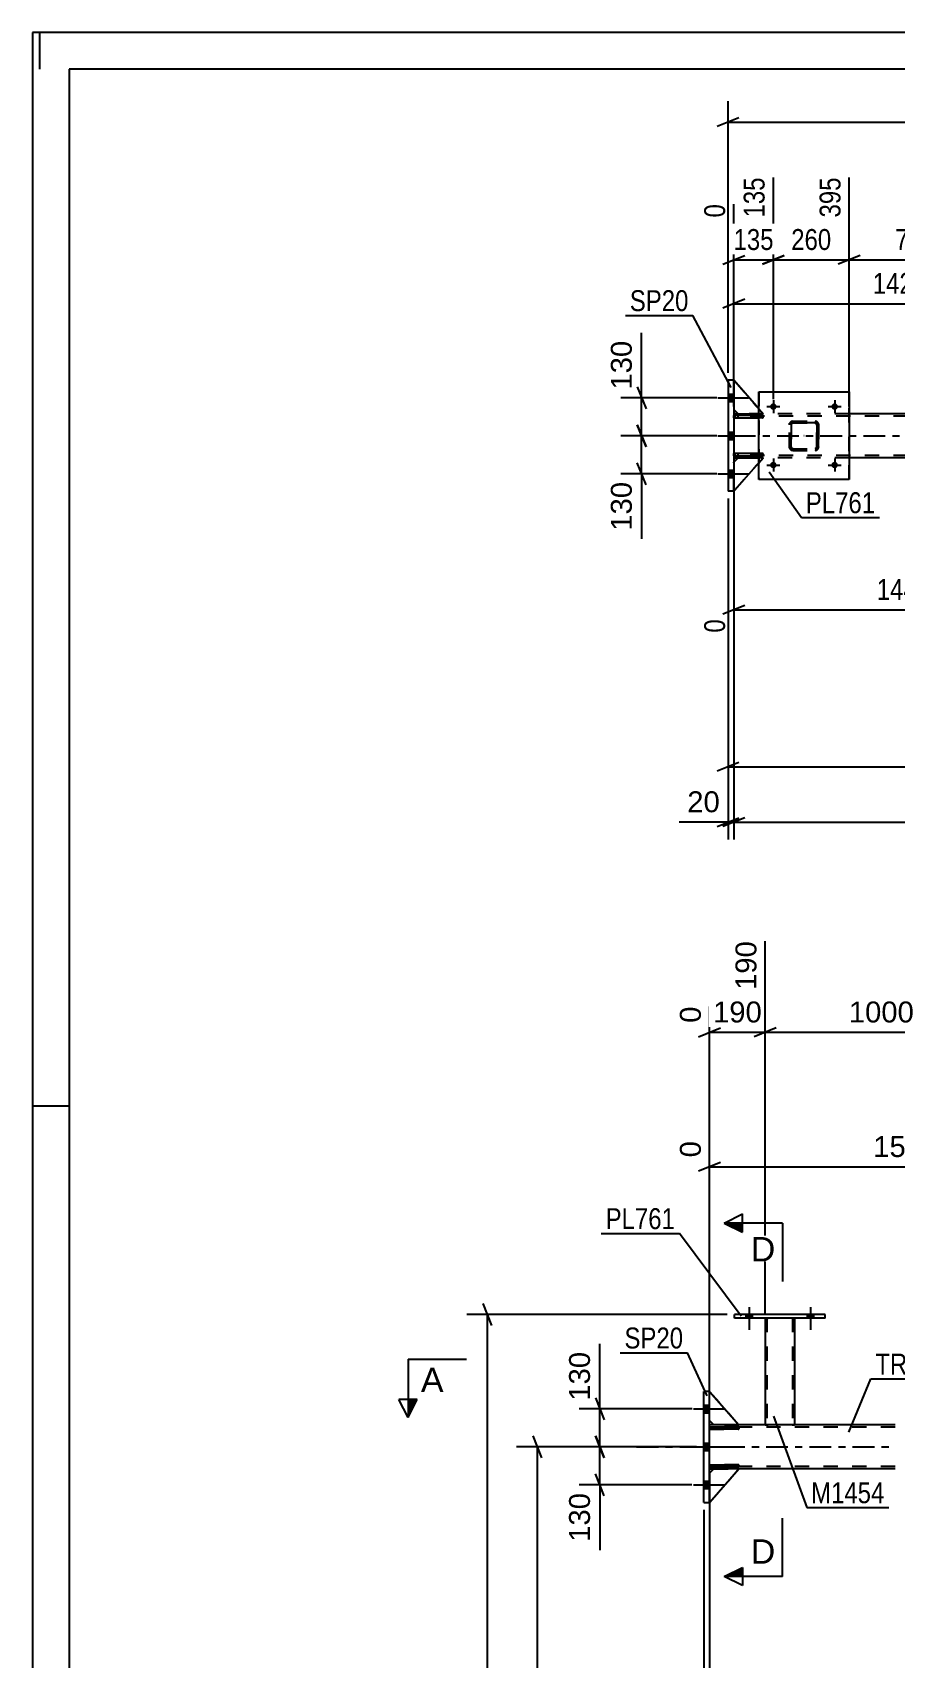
# Model space of a CAD drawing. Header units: millimetres. Extents: x 0 to 841, y -266 to 594.
# Drawn here: x 0 to 118.2, y 371.4 to 594 of the extents above; entities that cross this region are included whole.
import ezdxf

# ---------------------------------------------------------------- set-up
doc = ezdxf.new("R2010")
doc.units = ezdxf.units.MM
doc.linetypes.add('DXK_LINE_DOT2', pattern=[3.9198, 1.9599, -1.9599])
doc.linetypes.add('DXK_LINE_DOT3', pattern=[5.9187, 2.979, -0.9799, 0.9799, -0.9799])
doc.styles.add('Arial', font='arial.ttf', dxfattribs={"height": 0.2})
doc.styles.add('Arial Narrow', font='ARIALN.TTF', dxfattribs={"height": 0.2})

# ---------------------------------------------------------------- blocks, each defined once
blk = doc.blocks.new('Unknown-317311845-1115')
at = {"color": 5, "linetype": 'Continuous'}
for p, q in [((841, 594), (0, 594)), ((0, 594), (0, 0)), ((1, 589), (1, 594)), ((836, 589), (5, 589)), ((5, 589), (5, 5)), ((5, 447), (0, 447))]:
    blk.add_line(p, q, dxfattribs=at)
blk = doc.blocks.new('Part-317311845-6326 - 5789')
at = {"color": 7, "linetype": 'DXK_LINE_DOT2'}
for p, q in [((96.75, 403.14), (92.75, 403.14)), ((92.75, 403.14), (92.75, 402.82)), ((93.35, 403.14), (93.35, 402.82)), ((96.75, 402.82), (96.75, 403.14)), ((92.75, 402.82), (96.75, 402.82))]:
    blk.add_line(p, q, dxfattribs=at)
blk = doc.blocks.new('Bolt-317311845-5857 - 5789')
at = {"linetype": 'Continuous'}
for points in [[(97.72, 418.02), (98.6, 418.02), (98.6, 418.5), (97.72, 418.5)], [(106.12, 418.02), (107, 418.02), (107, 418.5), (106.12, 418.5)]]:
    blk.add_hatch(color=1, dxfattribs=at).paths.add_polyline_path(points)
at = {"color": 1, "linetype": 'Continuous'}
for p, q in [((97.72, 418.5), (97.72, 418.02)), ((98.16, 419.5), (98.16, 416.38)), ((98.6, 418.5), (98.6, 418.02)), ((106.12, 418.5), (106.12, 418.02)), ((106.56, 419.5), (106.56, 416.38)), ((107, 418.5), (107, 418.02))]:
    blk.add_line(p, q, dxfattribs=at)
blk = doc.blocks.new('Bolt-317311845-5889 - 5789')
at = {"linetype": 'Continuous'}
for points in [[(97.72, 418.02), (98.6, 418.02), (98.6, 418.5), (97.72, 418.5)], [(106.12, 418.02), (107, 418.02), (107, 418.5), (106.12, 418.5)]]:
    blk.add_hatch(color=1, dxfattribs=at).paths.add_polyline_path(points)
at = {"color": 1, "linetype": 'Continuous'}
for p, q in [((97.72, 418.5), (97.72, 418.02)), ((98.16, 419.5), (98.16, 416.38)), ((98.6, 418.5), (98.6, 418.02)), ((106.12, 418.5), (106.12, 418.02)), ((106.56, 419.5), (106.56, 416.38)), ((107, 418.5), (107, 418.02))]:
    blk.add_line(p, q, dxfattribs=at)
blk = doc.blocks.new('Part-317311845-5945 - 5789')
at = {"color": 2, "linetype": 'Continuous'}
for p, q in [((91.95, 392.78), (91.95, 407.98)), ((92.75, 407.98), (91.95, 407.98)), ((92.75, 392.78), (92.75, 407.98)), ((91.95, 392.78), (92.75, 392.78))]:
    blk.add_line(p, q, dxfattribs=at)
blk = doc.blocks.new('Part-317311845-5985 - 5789')
at = {"color": 7, "linetype": 'DXK_LINE_DOT2'}
for p, q in [((92.75, 403.98), (92.75, 407.98)), ((92.75, 407.98), (96.75, 403.38)), ((93.35, 403.38), (92.75, 403.98)), ((96.75, 403.38), (93.35, 403.38))]:
    blk.add_line(p, q, dxfattribs=at)
blk = doc.blocks.new('Part-317311845-5986 - 5789')
at = {"color": 2, "linetype": 'Continuous'}
for p, q in [((92.75, 407.98), (96.75, 403.38)), ((93.35, 403.38), (92.75, 403.98)), ((96.75, 403.38), (93.35, 403.38))]:
    blk.add_line(p, q, dxfattribs=at)
at = {"color": 7, "linetype": 'DXK_LINE_DOT2'}
blk.add_line((92.75, 403.98), (92.75, 407.98), dxfattribs=at)
blk = doc.blocks.new('Part-317311845-5987 - 5789')
at = {"color": 7, "linetype": 'DXK_LINE_DOT2'}
for p, q in [((93.35, 397.38), (92.75, 396.78)), ((92.75, 392.78), (96.75, 397.38)), ((92.75, 396.78), (92.75, 392.78)), ((96.75, 397.38), (93.35, 397.38))]:
    blk.add_line(p, q, dxfattribs=at)
blk = doc.blocks.new('Part-317311845-5988 - 5789')
at = {"color": 2, "linetype": 'Continuous'}
for p, q in [((93.35, 397.38), (92.75, 396.78)), ((92.75, 392.78), (96.75, 397.38)), ((96.75, 397.38), (93.35, 397.38))]:
    blk.add_line(p, q, dxfattribs=at)
at = {"color": 7, "linetype": 'DXK_LINE_DOT2'}
blk.add_line((92.75, 396.78), (92.75, 392.78), dxfattribs=at)
blk = doc.blocks.new('Part-317311845-6094 - 5789')
at = {"color": 2, "linetype": 'Continuous'}
for p, q in [((100.36, 418.02), (100.36, 403.38)), ((104.36, 418.02), (104.36, 403.38)), ((100.39, 403.38), (100.36, 403.38)), ((100.5, 403.38), (100.39, 403.38)), ((100.65, 403.38), (100.5, 403.38)), ((104.06, 403.38), (100.65, 403.38)), ((104.22, 403.38), (104.06, 403.38)), ((104.32, 403.38), (104.22, 403.38)), ((104.36, 403.38), (104.32, 403.38))]:
    blk.add_line(p, q, dxfattribs=at)
at = {"color": 7, "linetype": 'DXK_LINE_DOT2'}
for p, q in [((100.36, 418.02), (100.36, 418.02)), ((100.36, 418.02), (100.36, 418.02)), ((100.36, 418.02), (100.36, 418.02)), ((100.4, 418.02), (100.36, 418.02)), ((100.36, 418.02), (100.4, 418.02)), ((100.5, 418.02), (100.4, 418.02)), ((100.4, 418.02), (100.5, 418.02)), ((100.62, 418.02), (100.5, 418.02)), ((100.5, 418.02), (100.66, 418.02)), ((100.6, 418.02), (100.6, 418.02)), ((100.6, 418.02), (100.6, 403.38)), ((100.62, 418.02), (100.6, 418.02)), ((100.6, 418.02), (100.62, 418.02)), ((104.07, 418.02), (100.62, 418.02)), ((100.67, 418.02), (100.62, 418.02)), ((100.62, 418.02), (100.67, 418.02)), ((104.07, 418.02), (100.66, 418.02)), ((103.97, 418.02), (100.67, 418.02)), ((100.67, 418.02), (100.75, 418.02)), ((104.05, 418.02), (100.75, 418.02)), ((104.05, 418.02), (103.97, 418.02)), ((104.1, 418.02), (104.05, 418.02)), ((104.05, 418.02), (104.1, 418.02)), ((104.07, 418.02), (104.22, 418.02)), ((104.22, 418.02), (104.07, 418.02)), ((104.12, 418.02), (104.1, 418.02)), ((104.1, 418.02), (104.12, 418.02)), ((104.12, 418.02), (104.12, 418.02)), ((104.12, 418.02), (104.12, 403.38)), ((104.22, 418.02), (104.33, 418.02)), ((104.33, 418.02), (104.22, 418.02)), ((104.33, 418.02), (104.36, 418.02)), ((104.36, 418.02), (104.33, 418.02)), ((104.36, 418.02), (104.36, 418.02)), ((104.36, 418.02), (104.36, 418.02)), ((104.36, 418.02), (104.36, 418.02)), ((100.36, 403.38), (100.39, 403.38)), ((100.39, 403.38), (100.5, 403.38)), ((100.5, 403.38), (100.65, 403.38)), ((100.6, 403.38), (100.62, 403.38)), ((100.6, 403.38), (100.62, 403.38)), ((103.97, 403.38), (100.62, 403.38)), ((100.62, 403.38), (100.65, 403.38)), ((104.12, 403.38), (100.65, 403.38)), ((100.65, 403.38), (100.67, 403.38)), ((100.67, 403.38), (100.75, 403.38)), ((104.05, 403.38), (100.75, 403.38)), ((104.05, 403.38), (103.97, 403.38)), ((104.1, 403.38), (104.05, 403.38)), ((104.05, 403.38), (104.1, 403.38)), ((104.12, 403.38), (104.1, 403.38)), ((104.1, 403.38), (104.12, 403.38)), ((104.12, 403.38), (104.22, 403.38)), ((104.22, 403.38), (104.32, 403.38)), ((104.32, 403.38), (104.36, 403.38))]:
    blk.add_line(p, q, dxfattribs=at)
blk = doc.blocks.new('Bolt-317311845-6121 - 5789')
at = {"linetype": 'Continuous'}
for points in [[(92.75, 405.06), (92.75, 406.1), (91.95, 406.1), (91.95, 405.06)], [(92.75, 405.06), (92.75, 406.1), (91.95, 406.1), (91.95, 405.06)], [(92.75, 405.06), (92.75, 406.1), (91.95, 406.1), (91.95, 405.06)], [(92.75, 399.86), (92.75, 400.9), (91.95, 400.9), (91.95, 399.86)], [(92.75, 399.86), (92.75, 400.9), (91.95, 400.9), (91.95, 399.86)], [(92.75, 394.66), (92.75, 395.7), (91.95, 395.7), (91.95, 394.66)], [(92.75, 394.66), (92.75, 395.7), (91.95, 395.7), (91.95, 394.66)], [(92.75, 394.66), (92.75, 395.7), (91.95, 395.7), (91.95, 394.66)]]:
    blk.add_hatch(color=1, dxfattribs=at).paths.add_polyline_path(points)
at = {"color": 1, "linetype": 'Continuous'}
for p, q in [((90.55, 405.58), (94.75, 405.58)), ((90.55, 405.58), (94.75, 405.58)), ((90.55, 405.58), (94.75, 405.58)), ((91.95, 406.1), (92.75, 406.1)), ((91.95, 406.1), (92.75, 406.1)), ((91.95, 406.1), (92.75, 406.1)), ((91.95, 405.06), (92.75, 405.06)), ((91.95, 405.06), (92.75, 405.06)), ((91.95, 405.06), (92.75, 405.06)), ((91.95, 400.9), (92.75, 400.9)), ((91.95, 400.9), (92.75, 400.9)), ((90.55, 400.38), (94.75, 400.38)), ((90.55, 400.38), (94.75, 400.38)), ((91.95, 399.86), (92.75, 399.86)), ((91.95, 399.86), (92.75, 399.86)), ((90.55, 395.18), (94.75, 395.18)), ((90.55, 395.18), (94.75, 395.18)), ((90.55, 395.18), (94.75, 395.18)), ((91.95, 395.7), (92.75, 395.7)), ((91.95, 395.7), (92.75, 395.7)), ((91.95, 395.7), (92.75, 395.7)), ((91.95, 394.66), (92.75, 394.66)), ((91.95, 394.66), (92.75, 394.66)), ((91.95, 394.66), (92.75, 394.66))]:
    blk.add_line(p, q, dxfattribs=at)
blk = doc.blocks.new('Part-317311845-6136 - 5789')
at = {"color": 2, "linetype": 'Continuous'}
for p, q in [((93.35, 403.38), (92.75, 403.38)), ((118.16, 403.38), (96.75, 403.38)), ((92.75, 397.38), (93.35, 397.38)), ((118.16, 397.38), (96.75, 397.38))]:
    blk.add_line(p, q, dxfattribs=at)
at = {"color": 7, "linetype": 'DXK_LINE_DOT2'}
for p, q in [((92.75, 397.38), (92.75, 403.38)), ((118.16, 403.06), (92.75, 403.06)), ((96.75, 403.38), (93.35, 403.38)), ((118.16, 397.7), (92.75, 397.7)), ((93.35, 397.38), (96.75, 397.38))]:
    blk.add_line(p, q, dxfattribs=at)
at = {"color": 7, "linetype": 'DXK_LINE_DOT3'}
blk.add_line((82.75, 400.38), (118.16, 400.38), dxfattribs=at)
blk = doc.blocks.new('Part-317311845-6141 - 5789')
at = {"color": 2, "linetype": 'Continuous'}
for p, q in [((96.16, 418.02), (96.16, 418.5)), ((108.56, 418.5), (96.16, 418.5)), ((108.56, 418.02), (108.56, 418.5)), ((108.56, 418.02), (96.16, 418.02))]:
    blk.add_line(p, q, dxfattribs=at)
blk = doc.blocks.new('Part-317311845-6324 - 5789')
at = {"color": 2, "linetype": 'Continuous'}
for p, q in [((92.75, 402.82), (92.75, 403.14)), ((92.75, 403.14), (96.75, 403.14)), ((96.75, 403.14), (96.75, 402.82)), ((96.75, 402.82), (92.75, 402.82))]:
    blk.add_line(p, q, dxfattribs=at)
at = {"color": 7, "linetype": 'DXK_LINE_DOT2'}
blk.add_line((93.35, 402.82), (93.35, 403.14), dxfattribs=at)
blk = doc.blocks.new('Part-317311845-6325 - 5789')
at = {"color": 2, "linetype": 'Continuous'}
for p, q in [((92.75, 397.94), (96.75, 397.94)), ((92.75, 397.94), (92.75, 397.62)), ((96.75, 397.62), (92.75, 397.62)), ((96.75, 397.94), (96.75, 397.62))]:
    blk.add_line(p, q, dxfattribs=at)
at = {"color": 7, "linetype": 'DXK_LINE_DOT2'}
blk.add_line((93.35, 397.62), (93.35, 397.94), dxfattribs=at)
blk = doc.blocks.new('Part-317311845-6327 - 5789')
at = {"color": 7, "linetype": 'DXK_LINE_DOT2'}
for p, q in [((96.75, 397.94), (92.75, 397.94)), ((92.75, 397.94), (92.75, 397.62)), ((92.75, 397.62), (96.75, 397.62)), ((93.35, 397.62), (93.35, 397.94)), ((96.75, 397.62), (96.75, 397.94))]:
    blk.add_line(p, q, dxfattribs=at)
blk = doc.blocks.new('Part-317311845-4641 - 4313')
at = {"color": 2, "linetype": 'Continuous'}
for p, q in [((96.07, 546.39), (95.27, 546.39)), ((95.27, 546.39), (95.27, 531.19)), ((96.07, 546.39), (96.07, 531.19)), ((96.07, 531.19), (95.27, 531.19))]:
    blk.add_line(p, q, dxfattribs=at)
blk = doc.blocks.new('Part-317311845-4457 - 4313')
at = {"color": 7, "linetype": 'DXK_LINE_DOT2'}
for p, q in [((103.67, 540.31), (103.71, 540.5)), ((103.67, 540.31), (103.68, 540.31)), ((103.67, 537.27), (103.67, 540.31)), ((103.71, 540.5), (103.68, 540.31)), ((103.68, 537.27), (103.68, 540.31)), ((103.93, 540.4), (103.91, 540.31)), ((103.92, 540.31), (103.91, 540.31)), ((103.91, 540.31), (103.91, 537.27)), ((103.92, 540.31), (103.93, 540.4)), ((103.92, 537.27), (103.92, 540.31)), ((103.93, 540.4), (103.99, 540.48)), ((103.98, 540.48), (103.93, 540.4)), ((103.97, 540.76), (104.15, 540.79)), ((104.16, 540.79), (103.97, 540.76)), ((104.06, 540.53), (103.98, 540.48)), ((103.99, 540.48), (104.06, 540.53)), ((104.06, 540.53), (104.16, 540.55)), ((104.15, 540.55), (104.06, 540.53)), ((104.16, 540.79), (104.15, 540.79)), ((104.15, 540.79), (107.19, 540.79)), ((104.15, 540.55), (104.16, 540.55)), ((107.19, 540.55), (104.15, 540.55)), ((104.16, 540.79), (107.2, 540.79)), ((104.16, 540.55), (107.2, 540.55)), ((107.19, 540.79), (107.2, 540.79)), ((107.19, 540.79), (107.37, 540.76)), ((107.2, 540.55), (107.19, 540.55)), ((107.28, 540.53), (107.19, 540.55)), ((107.38, 540.76), (107.2, 540.79)), ((107.2, 540.55), (107.29, 540.53)), ((107.28, 540.53), (107.29, 540.53)), ((107.36, 540.48), (107.28, 540.53)), ((107.29, 540.53), (107.36, 540.48)), ((107.36, 540.48), (107.42, 540.4)), ((107.41, 540.4), (107.36, 540.48)), ((107.43, 540.31), (107.41, 540.4)), ((107.42, 540.4), (107.44, 540.31)), ((107.44, 540.31), (107.43, 540.31)), ((107.43, 540.31), (107.43, 537.27)), ((107.44, 537.27), (107.44, 540.31)), ((107.63, 540.5), (107.67, 540.31)), ((107.68, 540.31), (107.64, 540.5)), ((107.68, 540.31), (107.67, 540.31)), ((107.67, 540.31), (107.67, 537.27)), ((107.68, 537.27), (107.68, 540.31)), ((103.68, 537.27), (103.67, 537.27)), ((103.71, 537.09), (103.67, 537.27)), ((103.68, 537.27), (103.71, 537.09)), ((103.91, 537.27), (103.92, 537.27)), ((103.91, 537.27), (103.93, 537.18)), ((103.93, 537.18), (103.92, 537.27)), ((103.99, 537.1), (103.93, 537.18)), ((103.93, 537.18), (103.98, 537.1)), ((103.97, 536.83), (103.97, 536.83)), ((104.15, 536.79), (103.97, 536.83)), ((103.97, 536.83), (104.16, 536.79)), ((103.98, 537.1), (104.06, 537.05)), ((104.06, 537.05), (103.99, 537.1)), ((104.16, 537.03), (104.06, 537.05)), ((104.06, 537.05), (104.15, 537.03)), ((104.16, 537.03), (104.15, 537.03)), ((104.15, 537.03), (107.19, 537.03)), ((104.16, 536.79), (104.15, 536.79)), ((104.15, 536.79), (107.19, 536.79)), ((104.16, 537.03), (107.2, 537.03)), ((104.16, 536.79), (107.2, 536.79)), ((107.19, 537.03), (107.28, 537.05)), ((107.19, 537.03), (107.2, 537.03)), ((107.37, 536.83), (107.19, 536.79)), ((107.19, 536.79), (107.2, 536.79)), ((107.29, 537.05), (107.2, 537.03)), ((107.2, 536.79), (107.38, 536.83)), ((107.28, 537.05), (107.36, 537.1)), ((107.36, 537.1), (107.29, 537.05)), ((107.42, 537.18), (107.36, 537.1)), ((107.36, 537.1), (107.41, 537.18)), ((107.41, 537.18), (107.43, 537.27)), ((107.44, 537.27), (107.42, 537.18)), ((107.43, 537.27), (107.44, 537.27)), ((107.67, 537.27), (107.63, 537.09)), ((107.64, 537.09), (107.68, 537.27)), ((107.67, 537.27), (107.68, 537.27))]:
    blk.add_line(p, q, dxfattribs=at)
at = {"color": 7, "linetype": 'DXK_LINE_DOT3'}
blk.add_line((105.68, 538.79), (105.67, 538.79), dxfattribs=at)
at = {"color": 7, "linetype": 'DXK_LINE_DOT2'}
for centre, start, end in [((104.15, 540.31), 112.5, 157.5), ((104.16, 540.31), 112.5, 157.5), ((107.19, 540.31), 22.5, 67.5), ((107.2, 540.31), 22.5, 67.5), ((104.15, 537.27), 202.5, 247.5), ((104.16, 537.27), 202.5, 247.5), ((107.19, 537.27), 292.5, 337.5), ((107.2, 537.27), 292.5, 337.5)]:
    blk.add_arc(centre, 0.48, start, end, dxfattribs=at)
blk = doc.blocks.new('Part-317311845-4451 - 4313')
at = {"color": 2, "linetype": 'Continuous'}
for p, q in [((96.67, 541.79), (96.07, 541.79)), ((119.88, 541.79), (111.88, 541.79)), ((96.07, 535.79), (96.67, 535.79)), ((119.88, 535.79), (111.88, 535.79))]:
    blk.add_line(p, q, dxfattribs=at)
at = {"color": 7, "linetype": 'DXK_LINE_DOT2'}
for p, q in [((96.07, 541.79), (96.07, 535.84)), ((119.88, 541.47), (96.07, 541.47)), ((111.88, 541.79), (96.67, 541.79)), ((119.88, 536.11), (96.07, 536.11)), ((96.07, 535.84), (96.07, 535.79)), ((111.88, 535.79), (96.67, 535.79))]:
    blk.add_line(p, q, dxfattribs=at)
at = {"color": 7, "linetype": 'DXK_LINE_DOT3'}
blk.add_line((96.07, 538.79), (119.88, 538.79), dxfattribs=at)
blk = doc.blocks.new('Part-317311845-4456 - 4313')
at = {"color": 2, "linetype": 'Continuous'}
for p, q in [((99.48, 532.79), (99.48, 544.79)), ((99.48, 544.79), (99.48, 544.79)), ((99.48, 544.79), (111.88, 544.79)), ((111.88, 544.79), (111.88, 532.79)), ((99.48, 532.79), (99.48, 532.79)), ((111.88, 532.79), (99.48, 532.79))]:
    blk.add_line(p, q, dxfattribs=at)
at = {"color": 7, "linetype": 'DXK_LINE_DOT2'}
for p, q in [((99.48, 544.79), (99.48, 532.79)), ((99.48, 544.79), (99.48, 544.79)), ((111.88, 532.79), (111.88, 544.79)), ((99.48, 532.79), (99.48, 532.79))]:
    blk.add_line(p, q, dxfattribs=at)
blk = doc.blocks.new('Bolt-317311845-4468 - 4313')
at = {"linetype": 'Continuous'}
for points in [[(95.27, 544.51), (95.27, 543.47), (96.07, 543.47), (96.07, 544.51)], [(95.27, 544.51), (95.27, 543.47), (96.07, 543.47), (96.07, 544.51)], [(95.27, 544.51), (95.27, 543.47), (96.07, 543.47), (96.07, 544.51)], [(95.27, 539.31), (95.27, 538.27), (96.07, 538.27), (96.07, 539.31)], [(95.27, 539.31), (95.27, 538.27), (96.07, 538.27), (96.07, 539.31)], [(95.27, 534.11), (95.27, 533.07), (96.07, 533.07), (96.07, 534.11)], [(95.27, 534.11), (95.27, 533.07), (96.07, 533.07), (96.07, 534.11)], [(95.27, 534.11), (95.27, 533.07), (96.07, 533.07), (96.07, 534.11)]]:
    blk.add_hatch(color=1, dxfattribs=at).paths.add_polyline_path(points)
at = {"color": 1, "linetype": 'Continuous'}
for p, q in [((93.87, 543.99), (98.07, 543.99)), ((93.87, 543.99), (98.07, 543.99)), ((93.87, 543.99), (98.07, 543.99)), ((95.27, 544.51), (96.07, 544.51)), ((95.27, 544.51), (96.07, 544.51)), ((95.27, 544.51), (96.07, 544.51)), ((95.27, 543.47), (96.07, 543.47)), ((95.27, 543.47), (96.07, 543.47)), ((95.27, 543.47), (96.07, 543.47)), ((93.87, 538.79), (98.07, 538.79)), ((93.87, 538.79), (98.07, 538.79)), ((95.27, 539.31), (96.07, 539.31)), ((95.27, 539.31), (96.07, 539.31)), ((95.27, 538.27), (96.07, 538.27)), ((95.27, 538.27), (96.07, 538.27)), ((93.87, 533.59), (98.07, 533.59)), ((93.87, 533.59), (98.07, 533.59)), ((93.87, 533.59), (98.07, 533.59)), ((95.27, 534.11), (96.07, 534.11)), ((95.27, 534.11), (96.07, 534.11)), ((95.27, 534.11), (96.07, 534.11)), ((95.27, 533.07), (96.07, 533.07)), ((95.27, 533.07), (96.07, 533.07)), ((95.27, 533.07), (96.07, 533.07))]:
    blk.add_line(p, q, dxfattribs=at)
blk = doc.blocks.new('Part-317311845-4623 - 4313')
at = {"color": 2, "linetype": 'Continuous'}
for p, q in [((99.48, 542.47), (96.07, 546.39)), ((96.07, 542.39), (96.67, 541.79)), ((96.67, 541.79), (99.48, 541.79))]:
    blk.add_line(p, q, dxfattribs=at)
at = {"color": 7, "linetype": 'DXK_LINE_DOT2'}
for p, q in [((96.07, 546.39), (96.07, 542.39)), ((99.48, 542.47), (100.07, 541.79)), ((100.07, 541.79), (99.48, 541.79))]:
    blk.add_line(p, q, dxfattribs=at)
blk = doc.blocks.new('Bolt-317311845-4527 - 4313')
at = {"linetype": 'Continuous'}
for points in [[(101.04, 542.79), (101.04, 542.88), (101.07, 542.97), (101.12, 543.05), (101.18, 543.12), (101.26, 543.17), (101.34, 543.21), (101.43, 543.23), (101.52, 543.23), (101.61, 543.21), (101.7, 543.17), (101.77, 543.12), (101.83, 543.05), (101.88, 542.97), (101.91, 542.88), (101.92, 542.79), (101.91, 542.7), (101.88, 542.61), (101.83, 542.53), (101.77, 542.47), (101.7, 542.41), (101.61, 542.37), (101.52, 542.36), (101.43, 542.36), (101.34, 542.37), (101.26, 542.41), (101.18, 542.47), (101.12, 542.53), (101.07, 542.61), (101.04, 542.7)], [(109.44, 542.79), (109.44, 542.88), (109.47, 542.97), (109.52, 543.05), (109.58, 543.12), (109.66, 543.17), (109.74, 543.21), (109.83, 543.23), (109.92, 543.23), (110.01, 543.21), (110.1, 543.17), (110.17, 543.12), (110.23, 543.05), (110.28, 542.97), (110.31, 542.88), (110.32, 542.79), (110.31, 542.7), (110.28, 542.61), (110.23, 542.53), (110.17, 542.47), (110.1, 542.41), (110.01, 542.37), (109.92, 542.36), (109.83, 542.36), (109.74, 542.37), (109.66, 542.41), (109.58, 542.47), (109.52, 542.53), (109.47, 542.61), (109.44, 542.7)]]:
    blk.add_hatch(color=1, dxfattribs=at).paths.add_polyline_path(points)
at = {"color": 1, "linetype": 'Continuous'}
for p, q in [((101.48, 543.67), (101.48, 541.91)), ((109.88, 543.67), (109.88, 541.91)), ((100.6, 542.79), (102.36, 542.79)), ((109, 542.79), (110.76, 542.79))]:
    blk.add_line(p, q, dxfattribs=at)
blk = doc.blocks.new('Bolt-317311845-4528 - 4313')
at = {"linetype": 'Continuous'}
for points in [[(101.04, 534.79), (101.04, 534.88), (101.07, 534.97), (101.12, 535.05), (101.18, 535.12), (101.26, 535.17), (101.34, 535.21), (101.43, 535.23), (101.52, 535.23), (101.61, 535.21), (101.7, 535.17), (101.77, 535.12), (101.83, 535.05), (101.88, 534.97), (101.91, 534.88), (101.92, 534.79), (101.91, 534.7), (101.88, 534.61), (101.83, 534.53), (101.77, 534.47), (101.7, 534.41), (101.61, 534.37), (101.52, 534.36), (101.43, 534.36), (101.34, 534.37), (101.26, 534.41), (101.18, 534.47), (101.12, 534.53), (101.07, 534.61), (101.04, 534.7)], [(109.44, 534.79), (109.44, 534.88), (109.47, 534.97), (109.52, 535.05), (109.58, 535.12), (109.66, 535.17), (109.74, 535.21), (109.83, 535.23), (109.92, 535.23), (110.01, 535.21), (110.1, 535.17), (110.17, 535.12), (110.23, 535.05), (110.28, 534.97), (110.31, 534.88), (110.32, 534.79), (110.31, 534.7), (110.28, 534.61), (110.23, 534.53), (110.17, 534.47), (110.1, 534.41), (110.01, 534.37), (109.92, 534.36), (109.83, 534.36), (109.74, 534.37), (109.66, 534.41), (109.58, 534.47), (109.52, 534.53), (109.47, 534.61), (109.44, 534.7)]]:
    blk.add_hatch(color=1, dxfattribs=at).paths.add_polyline_path(points)
at = {"color": 1, "linetype": 'Continuous'}
for p, q in [((100.6, 534.79), (102.36, 534.79)), ((101.48, 535.67), (101.48, 533.91)), ((109, 534.79), (110.76, 534.79)), ((109.88, 535.67), (109.88, 533.91))]:
    blk.add_line(p, q, dxfattribs=at)
blk = doc.blocks.new('Part-317311845-4619 - 4313')
at = {"color": 2, "linetype": 'Continuous'}
for p, q in [((99.48, 536.35), (96.07, 536.35)), ((96.07, 536.03), (96.07, 536.35)), ((96.07, 536.03), (99.48, 536.03))]:
    blk.add_line(p, q, dxfattribs=at)
at = {"color": 7, "linetype": 'DXK_LINE_DOT2'}
for p, q in [((96.07, 536.35), (96.07, 536.03)), ((96.67, 536.03), (96.67, 536.35)), ((100.07, 536.35), (99.48, 536.35)), ((100.07, 536.03), (99.48, 536.03)), ((100.07, 536.03), (100.07, 536.35))]:
    blk.add_line(p, q, dxfattribs=at)
blk = doc.blocks.new('Part-317311845-4620 - 4313')
at = {"color": 2, "linetype": 'Continuous'}
for p, q in [((99.48, 541.55), (96.07, 541.55)), ((96.07, 541.23), (96.07, 541.55)), ((96.07, 541.23), (99.48, 541.23))]:
    blk.add_line(p, q, dxfattribs=at)
at = {"color": 7, "linetype": 'DXK_LINE_DOT2'}
for p, q in [((96.07, 541.55), (96.07, 541.23)), ((96.67, 541.23), (96.67, 541.55)), ((100.07, 541.55), (99.48, 541.55)), ((100.07, 541.23), (99.48, 541.23)), ((100.07, 541.23), (100.07, 541.55))]:
    blk.add_line(p, q, dxfattribs=at)
blk = doc.blocks.new('Part-317311845-4621 - 4313')
at = {"color": 2, "linetype": 'Continuous'}
for p, q in [((96.07, 535.19), (96.67, 535.79)), ((96.07, 531.19), (99.48, 535.11)), ((96.67, 535.79), (99.48, 535.79))]:
    blk.add_line(p, q, dxfattribs=at)
at = {"color": 7, "linetype": 'DXK_LINE_DOT2'}
for p, q in [((96.07, 531.19), (96.07, 535.19)), ((100.07, 535.79), (99.48, 535.79)), ((99.48, 535.11), (100.07, 535.79))]:
    blk.add_line(p, q, dxfattribs=at)
blk = doc.blocks.new('Part-317311845-4622 - 4313')
at = {"color": 7, "linetype": 'DXK_LINE_DOT2'}
for p, q in [((96.07, 535.19), (96.67, 535.79)), ((100.07, 535.79), (96.07, 531.19)), ((96.07, 531.19), (96.07, 535.19)), ((96.67, 535.79), (100.07, 535.79))]:
    blk.add_line(p, q, dxfattribs=at)
blk = doc.blocks.new('Part-317311845-4624 - 4313')
at = {"color": 7, "linetype": 'DXK_LINE_DOT2'}
for p, q in [((100.07, 541.79), (96.07, 546.39)), ((96.07, 546.39), (96.07, 542.39)), ((96.07, 542.39), (96.67, 541.79)), ((96.67, 541.79), (100.07, 541.79))]:
    blk.add_line(p, q, dxfattribs=at)
blk = doc.blocks.new('Part-317311845-4672 - 4313')
at = {"color": 7, "linetype": 'DXK_LINE_DOT2'}
for p, q in [((100.07, 536.35), (96.07, 536.35)), ((96.07, 536.35), (96.07, 536.03)), ((96.07, 536.03), (96.07, 536.35)), ((96.07, 536.03), (100.07, 536.03)), ((96.67, 536.03), (96.67, 536.35)), ((100.07, 536.03), (100.07, 536.35))]:
    blk.add_line(p, q, dxfattribs=at)
blk = doc.blocks.new('Part-317311845-4673 - 4313')
at = {"color": 7, "linetype": 'DXK_LINE_DOT2'}
for p, q in [((100.07, 541.55), (96.07, 541.55)), ((96.07, 541.55), (96.07, 541.23)), ((96.07, 541.23), (96.07, 541.55)), ((96.07, 541.23), (100.07, 541.23)), ((96.67, 541.23), (96.67, 541.55)), ((100.07, 541.23), (100.07, 541.55))]:
    blk.add_line(p, q, dxfattribs=at)
blk = doc.blocks.new('StraightDimension-317311845-13644 - 5789')
at = {"color": 7, "linetype": 'Continuous'}
for p, q in [((100.36, 418.62), (100.36, 469.6)), ((92.75, 404.38), (92.75, 460.66)), ((91.25, 456.53), (94.25, 457.73)), ((92.75, 457.13), (100.36, 457.13)), ((101.86, 457.73), (98.86, 456.53))]:
    blk.add_line(p, q, dxfattribs=at)
at = {"color": 0}
blk.add_wipeout([(100.49, 457.88), (100.49, 462.08), (92.62, 462.08), (92.62, 457.88)], dxfattribs=at)
at = {"color": 0, "linetype": 'Continuous'}
for points in [[(99.76, 470.2), (95.56, 470.2), (95.56, 462.33), (99.76, 462.33)], [(92.15, 461.26), (87.95, 461.26), (87.95, 457.83), (92.15, 457.83)]]:
    blk.add_wipeout(points, dxfattribs=at)
at = {"color": 3, "linetype": 'Continuous', "style": 'Arial'}
for s, height, p in [('190', 2.865, (99.16, 462.93)), ('0', 2.87, (91.55, 458.43))]:
    blk.add_text(s, height=height, rotation=90.0002, dxfattribs=at).set_placement(p)
at = {"color": 3, "style": 'Arial'}
blk.add_text('190', height=2.865, dxfattribs=at).set_placement((93.22, 458.48))
blk = doc.blocks.new('StraightDimension-317311845-6845 - 5789')
at = {"color": 7, "linetype": 'Continuous'}
for p, q in [((95.16, 418.5), (59.48, 418.5)), ((62.93, 417), (61.73, 420)), ((62.33, 267.78), (62.33, 418.5)), ((270.6, 267.78), (59.48, 267.78)), ((61.73, 269.28), (62.93, 266.28))]:
    blk.add_line(p, q, dxfattribs=at)
at = {"color": 0}
blk.add_wipeout([(61.58, 348.19), (57.38, 348.19), (57.38, 338.09), (61.58, 338.09)], dxfattribs=at)
at = {"color": 3, "style": 'Arial'}
blk.add_text('3768', height=2.865, rotation=90.0002, dxfattribs=at).set_placement((60.98, 338.69))
blk = doc.blocks.new('StraightDimension-317311845-7271 - 5789')
at = {"color": 7, "linetype": 'Continuous'}
for p, q in [((146.45, 398.38), (146.45, 448.91)), ((92.75, 404.38), (92.75, 442.24)), ((94.25, 439.31), (91.25, 438.11)), ((92.75, 438.71), (146.45, 438.71)), ((144.95, 438.11), (147.95, 439.31))]:
    blk.add_line(p, q, dxfattribs=at)
at = {"color": 0, "linetype": 'Continuous'}
for points in [[(145.85, 449.51), (141.65, 449.51), (141.65, 439.41), (145.85, 439.41)], [(92.15, 442.84), (87.95, 442.84), (87.95, 439.41), (92.15, 439.41)]]:
    blk.add_wipeout(points, dxfattribs=at)
at = {"color": 0}
blk.add_wipeout([(124.65, 439.46), (124.65, 443.66), (114.56, 443.66), (114.56, 439.46)], dxfattribs=at)
at = {"color": 3, "linetype": 'Continuous', "style": 'Arial'}
for s, height, p in [('1547', 2.865, (145.25, 440.01)), ('0', 2.87, (91.55, 440.01))]:
    blk.add_text(s, height=height, rotation=90.0002, dxfattribs=at).set_placement(p)
at = {"color": 3, "style": 'Arial'}
blk.add_text('1547', height=2.865, dxfattribs=at).set_placement((115.16, 440.06))
blk = doc.blocks.new('StraightDimension-317311845-13643 - 5789')
at = {"color": 7, "linetype": 'Continuous'}
for p, q in [((100.36, 418.62), (100.36, 469.6)), ((132.17, 417.99), (132.17, 467.33)), ((101.86, 457.73), (98.86, 456.53)), ((100.36, 457.13), (132.17, 457.13)), ((130.67, 456.53), (133.67, 457.73))]:
    blk.add_line(p, q, dxfattribs=at)
at = {"color": 0, "linetype": 'Continuous'}
blk.add_wipeout([(131.57, 467.93), (127.37, 467.93), (127.37, 457.83), (131.57, 457.83)], dxfattribs=at)
at = {"color": 0}
blk.add_wipeout([(121.32, 457.88), (121.32, 462.08), (111.22, 462.08), (111.22, 457.88)], dxfattribs=at)
at = {"color": 3, "linetype": 'Continuous', "style": 'Arial'}
blk.add_text('1190', height=2.865, rotation=90.0002, dxfattribs=at).set_placement((130.97, 458.43))
at = {"color": 3, "style": 'Arial'}
blk.add_text('1000', height=2.865, dxfattribs=at).set_placement((111.82, 458.48))
blk = doc.blocks.new('StraightDimension-317311845-6910 - 5789')
at = {"color": 7, "linetype": 'Continuous'}
for p, q in [((92.75, 396.38), (92.75, 335.54)), ((130.06, 279.38), (130.06, 340.79)), ((94.25, 338.54), (91.25, 337.34)), ((128.56, 337.34), (131.56, 338.54)), ((92.75, 337.94), (130.06, 337.94))]:
    blk.add_line(p, q, dxfattribs=at)
at = {"color": 0}
blk.add_wipeout([(116.46, 338.69), (116.46, 342.89), (106.36, 342.89), (106.36, 338.69)], dxfattribs=at)
at = {"color": 3, "style": 'Arial'}
blk.add_text('1137', height=2.865, dxfattribs=at).set_placement((106.96, 339.29))
blk = doc.blocks.new('StraightDimension-317311845-6935 - 5789')
at = {"color": 7, "linetype": 'Continuous'}
blk.add_line((91.95, 391.78), (91.95, 241.49), dxfattribs=at)
blk = doc.blocks.new('StraightDimension-317311845-7735 - 5789')
at = {"color": 7, "linetype": 'Continuous'}
for p, q in [((69.77, 398.88), (68.57, 401.88)), ((90.95, 400.38), (66.32, 400.38)), ((69.17, 275.38), (69.17, 400.38)), ((68.57, 276.88), (69.77, 273.88)), ((128.26, 275.38), (66.32, 275.38))]:
    blk.add_line(p, q, dxfattribs=at)
at = {"color": 0}
blk.add_wipeout([(68.42, 342.92), (64.22, 342.92), (64.22, 332.83), (68.42, 332.83)], dxfattribs=at)
at = {"color": 3, "style": 'Arial'}
blk.add_text('3125', height=2.865, rotation=90.0002, dxfattribs=at).set_placement((67.82, 333.43))
blk = doc.blocks.new('StraightDimension-317311845-7701 - 5789')
at = {"color": 7, "linetype": 'Continuous'}
for p, q in [((77.11, 401.88), (78.31, 398.88)), ((90.95, 400.38), (74.86, 400.38)), ((77.71, 395.18), (77.71, 400.38)), ((78.31, 393.68), (77.11, 396.68)), ((90.33, 395.18), (74.86, 395.18))]:
    blk.add_line(p, q, dxfattribs=at)
at = {"color": 0}
blk.add_wipeout([(76.96, 394.65), (72.76, 394.65), (72.76, 386.78), (76.96, 386.78)], dxfattribs=at)
at = {"color": 7, "linetype": 'Continuous'}
blk.add_line((77.71, 395.18), (77.71, 386.26), dxfattribs=at)
blk.add_line((77.71, 395.18), (77.71, 386.26), dxfattribs=at)
at = {"color": 3, "style": 'Arial'}
blk.add_text('130', height=2.865, rotation=90.0002, dxfattribs=at).set_placement((76.36, 387.38))
blk = doc.blocks.new('StraightDimension-317311845-7709 - 5789')
at = {"color": 7, "linetype": 'Continuous'}
for p, q in [((90.36, 405.58), (74.86, 405.58)), ((77.11, 407.08), (78.31, 404.08)), ((77.71, 400.38), (77.71, 405.58)), ((78.31, 398.88), (77.11, 401.88)), ((90.95, 400.38), (74.86, 400.38))]:
    blk.add_line(p, q, dxfattribs=at)
at = {"color": 0}
blk.add_wipeout([(76.96, 413.97), (72.76, 413.97), (72.76, 406.1), (76.96, 406.1)], dxfattribs=at)
at = {"color": 7, "linetype": 'Continuous'}
blk.add_line((77.71, 405.58), (77.71, 414.5), dxfattribs=at)
blk.add_line((77.71, 405.58), (77.71, 414.5), dxfattribs=at)
at = {"color": 3, "style": 'Arial'}
blk.add_text('130', height=2.865, rotation=90.0002, dxfattribs=at).set_placement((76.36, 406.7))
blk = doc.blocks.new('StraightDimension-317311845-25443 - 4313')
at = {"color": 7, "linetype": 'Continuous'}
for p, q in [((96.07, 534.79), (96.07, 511.85)), ((142.52, 527.19), (142.52, 506.37)), ((97.57, 515.58), (94.57, 514.38)), ((96.07, 514.98), (142.52, 514.98)), ((141.02, 514.38), (144.02, 515.58))]:
    blk.add_line(p, q, dxfattribs=at)
at = {"color": 0}
blk.add_wipeout([(123.55, 515.73), (123.55, 519.93), (115.04, 519.93), (115.04, 515.73)], dxfattribs=at)
at = {"color": 0, "linetype": 'Continuous'}
for points in [[(95.47, 514.28), (91.27, 514.28), (91.27, 511.25), (95.47, 511.25)], [(141.92, 514.28), (137.72, 514.28), (137.72, 505.77), (141.92, 505.77)]]:
    blk.add_wipeout(points, dxfattribs=at)
at = {"color": 3, "style": 'Arial Narrow'}
blk.add_text('1449', height=2.863, dxfattribs=at).set_placement((115.64, 516.33))
at = {"color": 3, "linetype": 'Continuous', "style": 'Arial Narrow'}
for s, height, p in [('0', 2.86, (94.87, 511.85)), ('1449', 2.863, (141.32, 506.37))]:
    blk.add_text(s, height=height, rotation=90.0002, dxfattribs=at).set_placement(p)
blk = doc.blocks.new('StraightDimension-317311845-23305 - 4313')
at = {"color": 7, "linetype": 'Continuous'}
for p, q in [((111.88, 542.79), (111.88, 574.17)), ((129.97, 543.79), (129.97, 571.5)), ((113.38, 563.48), (110.38, 562.28)), ((128.47, 562.28), (131.47, 563.48)), ((111.88, 562.88), (129.97, 562.88))]:
    blk.add_line(p, q, dxfattribs=at)
at = {"color": 0}
blk.add_wipeout([(124.27, 563.63), (124.27, 567.83), (117.58, 567.83), (117.58, 563.63)], dxfattribs=at)
at = {"color": 3, "style": 'Arial Narrow'}
blk.add_text('740', height=2.863, dxfattribs=at).set_placement((118.18, 564.23))
at = {"color": 0, "linetype": 'Continuous'}
blk.add_wipeout([(129.37, 572.1), (125.17, 572.1), (125.17, 563.58), (129.37, 563.58)], dxfattribs=at)
at = {"color": 3, "linetype": 'Continuous', "style": 'Arial Narrow'}
blk.add_text('1135', height=2.863, rotation=90.0002, dxfattribs=at).set_placement((128.77, 564.18))
blk = doc.blocks.new('StraightDimension-317311845-5607 - 4313')
at = {"color": 7, "linetype": 'Continuous'}
for p, q in [((96.07, 530.19), (96.07, 483.51)), ((97.57, 486.51), (94.57, 485.31)), ((96.07, 485.91), (700.57, 485.91))]:
    blk.add_line(p, q, dxfattribs=at)
blk = doc.blocks.new('StraightDimension-317311845-5079 - 4313')
at = {"color": 7, "linetype": 'Continuous'}
for p, q in [((95.27, 530.19), (95.27, 491.06)), ((96.77, 494.06), (93.77, 492.86)), ((95.27, 493.46), (701.37, 493.46))]:
    blk.add_line(p, q, dxfattribs=at)
blk = doc.blocks.new('StraightDimension-317311845-4999 - 4313')
at = {"color": 7, "linetype": 'Continuous'}
for p, q in [((93.72, 538.79), (80.59, 538.79)), ((82.84, 540.29), (84.04, 537.29)), ((83.44, 533.59), (83.44, 538.79)), ((84.04, 532.09), (82.84, 535.09)), ((93.72, 533.59), (80.59, 533.59))]:
    blk.add_line(p, q, dxfattribs=at)
at = {"color": 0}
blk.add_wipeout([(82.69, 533.07), (78.49, 533.07), (78.49, 525.2), (82.69, 525.2)], dxfattribs=at)
at = {"color": 7, "linetype": 'Continuous'}
blk.add_line((83.44, 533.59), (83.44, 524.67), dxfattribs=at)
blk.add_line((83.44, 533.59), (83.44, 524.67), dxfattribs=at)
at = {"color": 3, "style": 'Arial'}
blk.add_text('130', height=2.865, rotation=90.0002, dxfattribs=at).set_placement((82.09, 525.8))
blk = doc.blocks.new('StraightDimension-317311845-5009 - 4313')
at = {"color": 7, "linetype": 'Continuous'}
for p, q in [((82.84, 545.49), (84.04, 542.49)), ((93.72, 543.99), (80.59, 543.99)), ((83.44, 538.79), (83.44, 543.99)), ((93.72, 538.79), (80.59, 538.79)), ((84.04, 537.29), (82.84, 540.29))]:
    blk.add_line(p, q, dxfattribs=at)
at = {"color": 0}
blk.add_wipeout([(82.69, 552.39), (78.49, 552.39), (78.49, 544.52), (82.69, 544.52)], dxfattribs=at)
at = {"color": 7, "linetype": 'Continuous'}
blk.add_line((83.44, 543.99), (83.44, 552.91), dxfattribs=at)
blk.add_line((83.44, 543.99), (83.44, 552.91), dxfattribs=at)
at = {"color": 3, "style": 'Arial'}
blk.add_text('130', height=2.865, rotation=90.0002, dxfattribs=at).set_placement((82.09, 545.12))
blk = doc.blocks.new('StraightDimension-317311845-5591 - 4313')
at = {"color": 7, "linetype": 'Continuous'}
for p, q in [((95.27, 530.19), (95.27, 483.51)), ((96.07, 530.19), (96.07, 483.51)), ((93.77, 485.31), (96.77, 486.51)), ((97.57, 486.51), (94.57, 485.31)), ((95.27, 485.91), (96.07, 485.91))]:
    blk.add_line(p, q, dxfattribs=at)
at = {"color": 0}
blk.add_wipeout([(94.74, 486.66), (94.74, 490.86), (89.09, 490.86), (89.09, 486.66)], dxfattribs=at)
at = {"color": 7, "linetype": 'Continuous'}
blk.add_line((95.27, 485.91), (88.57, 485.91), dxfattribs=at)
blk.add_line((95.27, 485.91), (88.57, 485.91), dxfattribs=at)
at = {"color": 3, "style": 'Arial'}
blk.add_text('20', height=2.865, dxfattribs=at).set_placement((89.69, 487.26))
blk = doc.blocks.new('StraightDimension-317311845-22660 - 4313')
at = {"color": 7, "linetype": 'Continuous'}
for p, q in [((96.07, 542.79), (96.07, 559.73)), ((141.44, 546.86), (141.44, 559.73)), ((97.57, 557.48), (94.57, 556.28)), ((96.07, 556.88), (141.44, 556.88)), ((139.94, 556.28), (142.94, 557.48))]:
    blk.add_line(p, q, dxfattribs=at)
at = {"color": 0}
blk.add_wipeout([(123.01, 557.63), (123.01, 561.83), (114.5, 561.83), (114.5, 557.63)], dxfattribs=at)
at = {"color": 3, "style": 'Arial Narrow'}
blk.add_text('1422', height=2.863, dxfattribs=at).set_placement((115.1, 558.23))
blk = doc.blocks.new('StraightDimension-317311845-23306 - 4313')
at = {"color": 7, "linetype": 'Continuous'}
for p, q in [((101.48, 543.79), (101.48, 574.17)), ((111.88, 542.79), (111.88, 574.17)), ((99.98, 562.28), (102.98, 563.48)), ((113.38, 563.48), (110.38, 562.28)), ((101.48, 562.88), (111.88, 562.88))]:
    blk.add_line(p, q, dxfattribs=at)
at = {"color": 0}
blk.add_wipeout([(110.02, 563.63), (110.02, 567.83), (103.33, 567.83), (103.33, 563.63)], dxfattribs=at)
at = {"color": 0, "linetype": 'Continuous'}
blk.add_wipeout([(111.28, 574.77), (107.08, 574.77), (107.08, 568.08), (111.28, 568.08)], dxfattribs=at)
at = {"color": 3, "linetype": 'Continuous', "style": 'Arial Narrow'}
blk.add_text('395', height=2.863, rotation=90.0002, dxfattribs=at).set_placement((110.68, 568.68))
at = {"color": 3, "style": 'Arial Narrow'}
blk.add_text('260', height=2.863, dxfattribs=at).set_placement((103.93, 564.23))
blk = doc.blocks.new('StraightDimension-317311845-23307 - 4313')
at = {"color": 7, "linetype": 'Continuous'}
for p, q in [((101.48, 543.79), (101.48, 574.17)), ((96.07, 542.79), (96.07, 570.51)), ((94.57, 562.28), (97.57, 563.48)), ((102.98, 563.48), (99.98, 562.28)), ((96.07, 562.88), (101.48, 562.88))]:
    blk.add_line(p, q, dxfattribs=at)
at = {"color": 0}
blk.add_wipeout([(102.11, 563.63), (102.11, 567.83), (95.43, 567.83), (95.43, 563.63)], dxfattribs=at)
at = {"color": 0, "linetype": 'Continuous'}
for points in [[(100.88, 574.77), (96.68, 574.77), (96.68, 568.08), (100.88, 568.08)], [(95.47, 571.11), (91.27, 571.11), (91.27, 568.08), (95.47, 568.08)]]:
    blk.add_wipeout(points, dxfattribs=at)
at = {"color": 3, "linetype": 'Continuous', "style": 'Arial Narrow'}
for s, height, p in [('135', 2.863, (100.28, 568.68)), ('0', 2.86, (94.87, 568.68))]:
    blk.add_text(s, height=height, rotation=90.0002, dxfattribs=at).set_placement(p)
at = {"color": 3, "style": 'Arial Narrow'}
blk.add_text('135', height=2.863, dxfattribs=at).set_placement((96.03, 564.23))
blk = doc.blocks.new('StraightDimension-317311845-24054 - 4313')
at = {"color": 7, "linetype": 'Continuous'}
for p, q in [((95.27, 547.39), (95.27, 584.59)), ((96.77, 582.34), (93.77, 581.14)), ((95.27, 581.74), (701.37, 581.74))]:
    blk.add_line(p, q, dxfattribs=at)
blk = doc.blocks.new('Mark-317311845-5941 - 5789')
at = {"color": 0}
blk.add_wipeout([(89.13, 413.85), (89.13, 416.85), (81.09, 416.85), (81.09, 413.85)], dxfattribs=at)
blk.add_wipeout([(89.13, 413.85), (89.13, 416.85), (81.09, 416.85), (81.09, 413.85)], dxfattribs=at)
at = {"color": 30, "linetype": 'Continuous'}
for p in [(80.49, 413.25), (92.43, 407.35)]:
    blk.add_line(p, (89.73, 413.25), dxfattribs=at)
at = {"color": 3, "style": 'Arial Narrow'}
blk.add_text('SP20', height=2.863, dxfattribs=at).set_placement((81.09, 413.85))
blk = doc.blocks.new('Mark-317311845-6090 - 5789')
at = {"color": 0}
blk.add_wipeout([(116.7, 392.67), (116.7, 395.67), (106.65, 395.67), (106.65, 392.67)], dxfattribs=at)
blk.add_wipeout([(116.7, 392.67), (116.7, 395.67), (106.65, 395.67), (106.65, 392.67)], dxfattribs=at)
at = {"color": 30, "linetype": 'Continuous'}
for p, q in [((101.51, 404.56), (106.05, 392.07)), ((106.05, 392.07), (117.3, 392.07))]:
    blk.add_line(p, q, dxfattribs=at)
at = {"color": 3, "style": 'Arial Narrow'}
blk.add_text('M1454', height=2.863, dxfattribs=at).set_placement((106.65, 392.67))
blk = doc.blocks.new('Mark-317311845-6132 - 5789')
at = {"color": 0}
blk.add_wipeout([(125.31, 410.28), (125.31, 413.28), (115.45, 413.28), (115.45, 410.28)], dxfattribs=at)
blk.add_wipeout([(125.31, 410.28), (125.31, 413.28), (115.45, 413.28), (115.45, 410.28)], dxfattribs=at)
at = {"color": 30, "linetype": 'Continuous'}
for p, q in [((111.83, 402.38), (114.85, 409.68)), ((114.85, 409.68), (125.91, 409.68))]:
    blk.add_line(p, q, dxfattribs=at)
at = {"color": 3, "style": 'Arial Narrow'}
blk.add_text('TR662', height=2.863, dxfattribs=at).set_placement((115.45, 410.28))
blk = doc.blocks.new('Mark-317311845-6137 - 5789')
at = {"color": 0}
blk.add_wipeout([(88.02, 430.19), (88.02, 433.19), (78.51, 433.19), (78.51, 430.19)], dxfattribs=at)
blk.add_wipeout([(88.02, 430.19), (88.02, 433.19), (78.51, 433.19), (78.51, 430.19)], dxfattribs=at)
at = {"color": 30, "linetype": 'Continuous'}
for p in [(77.91, 429.59), (97.07, 418.25)]:
    blk.add_line(p, (88.62, 429.59), dxfattribs=at)
at = {"color": 3, "style": 'Arial Narrow'}
blk.add_text('PL761', height=2.863, dxfattribs=at).set_placement((78.51, 430.19))
blk = doc.blocks.new('SectionMark-317311845-7762 - 5789')
at = {"linetype": 'Continuous'}
for points in [[(97.25, 431.02), (97.25, 429.77), (94.75, 431.02)], [(97.25, 383.88), (97.25, 382.63), (94.75, 382.63)]]:
    blk.add_hatch(color=6, dxfattribs=at).paths.add_polyline_path(points)
at = {"color": 6, "linetype": 'Continuous'}
for p, q in [((94.75, 431.02), (97.25, 432.27)), ((97.25, 429.77), (97.25, 432.27)), ((102.75, 431.02), (94.75, 431.02)), ((94.75, 431.02), (97.25, 429.77)), ((94.75, 382.63), (97.25, 383.88)), ((97.25, 383.88), (97.25, 381.38)), ((102.75, 382.63), (94.75, 382.63)), ((97.25, 381.38), (94.75, 382.63))]:
    blk.add_line(p, q, dxfattribs=at)
at = {"color": 0, "linetype": 'Continuous'}
for points in [[(101.75, 425.77), (101.75, 429.27), (98.38, 429.27), (98.38, 425.77)], [(101.75, 384.38), (101.75, 387.88), (98.38, 387.88), (98.38, 384.38)]]:
    blk.add_wipeout(points, dxfattribs=at)
at = {"color": 6, "linetype": 'Continuous'}
for p, q in [((102.75, 431.02), (102.75, 423.02)), ((102.75, 382.63), (102.75, 390.63))]:
    blk.add_line(p, q, dxfattribs=at)
at = {"color": 3, "linetype": 'Continuous', "style": 'Arial'}
for p in [(98.38, 425.77), (98.38, 384.38)]:
    blk.add_text('D', height=3.34, dxfattribs=at).set_placement(p)
blk = doc.blocks.new('SectionMark-317311845-7766 - 5789')
at = {"color": 6, "linetype": 'Continuous'}
for p, q in [((51.45, 412.38), (51.45, 404.38)), ((51.45, 404.38), (50.2, 406.88))]:
    blk.add_line(p, q, dxfattribs=at)
at = {"color": 0, "linetype": 'Continuous'}
blk.add_wipeout([(56.31, 407.88), (56.31, 411.38), (53.2, 411.38), (53.2, 407.88)], dxfattribs=at)
at = {"linetype": 'Continuous'}
blk.add_hatch(color=6, dxfattribs=at).paths.add_polyline_path([(51.45, 406.88), (52.7, 406.88), (51.45, 404.38)])
at = {"color": 6, "linetype": 'Continuous'}
for p, q in [((51.45, 412.38), (59.45, 412.38)), ((52.7, 406.88), (50.2, 406.88)), ((51.45, 404.38), (52.7, 406.88))]:
    blk.add_line(p, q, dxfattribs=at)
at = {"color": 3, "linetype": 'Continuous', "style": 'Arial'}
blk.add_text('A', height=3.34, dxfattribs=at).set_placement((53.2, 407.88))
blk = doc.blocks.new('Mark-317311845-4452 - 4313')
at = {"color": 0}
blk.add_wipeout([(115.43, 528.2), (115.43, 531.2), (105.93, 531.2), (105.93, 528.2)], dxfattribs=at)
blk.add_wipeout([(115.43, 528.2), (115.43, 531.2), (105.93, 531.2), (105.93, 528.2)], dxfattribs=at)
at = {"color": 30, "linetype": 'Continuous'}
for p, q in [((100.93, 533.84), (105.33, 527.6)), ((105.33, 527.6), (116.03, 527.6))]:
    blk.add_line(p, q, dxfattribs=at)
at = {"color": 3, "style": 'Arial Narrow'}
blk.add_text('PL761', height=2.863, dxfattribs=at).set_placement((105.93, 528.2))
blk = doc.blocks.new('Mark-317311845-4637 - 4313')
at = {"color": 0}
blk.add_wipeout([(89.86, 555.86), (89.86, 558.86), (81.82, 558.86), (81.82, 555.86)], dxfattribs=at)
blk.add_wipeout([(89.86, 555.86), (89.86, 558.86), (81.82, 558.86), (81.82, 555.86)], dxfattribs=at)
at = {"color": 30, "linetype": 'Continuous'}
for p in [(81.22, 555.26), (95.72, 545.41)]:
    blk.add_line(p, (90.46, 555.26), dxfattribs=at)
at = {"color": 3, "style": 'Arial Narrow'}
blk.add_text('SP20', height=2.863, dxfattribs=at).set_placement((81.82, 555.86))

msp = doc.modelspace()

# ---------------------------------------------------------------- block references
for name in ['Unknown-317311845-1115', 'Part-317311845-4641 - 4313', 'Part-317311845-4623 - 4313', 'Part-317311845-4624 - 4313', 'Bolt-317311845-4468 - 4313', 'Part-317311845-4456 - 4313', 'Bolt-317311845-4527 - 4313', 'Part-317311845-4451 - 4313', 'Part-317311845-4620 - 4313', 'Part-317311845-4673 - 4313', 'Part-317311845-4457 - 4313', 'Part-317311845-4619 - 4313', 'Part-317311845-4672 - 4313', 'Part-317311845-4621 - 4313', 'Part-317311845-4622 - 4313', 'Bolt-317311845-4528 - 4313', 'Part-317311845-6141 - 5789', 'Bolt-317311845-5857 - 5789', 'Bolt-317311845-5889 - 5789', 'Part-317311845-6094 - 5789', 'Part-317311845-5945 - 5789', 'Part-317311845-5985 - 5789', 'Part-317311845-5986 - 5789', 'Bolt-317311845-6121 - 5789', 'Part-317311845-6136 - 5789', 'Part-317311845-6326 - 5789', 'Part-317311845-6324 - 5789', 'Part-317311845-6325 - 5789', 'Part-317311845-6327 - 5789', 'Part-317311845-5987 - 5789', 'Part-317311845-5988 - 5789']:
    msp.add_blockref(name, (0, 0))

# ---------------------------------------------------------------- next in the draw order: block references
for name in ['StraightDimension-317311845-23305 - 4313', 'StraightDimension-317311845-25443 - 4313', 'StraightDimension-317311845-13644 - 5789']:
    msp.add_blockref(name, (0, 0))

# ---------------------------------------------------------------- next in the draw order: block references
for name in ['StraightDimension-317311845-5607 - 4313', 'StraightDimension-317311845-6845 - 5789']:
    msp.add_blockref(name, (0, 0))

# ---------------------------------------------------------------- next in the draw order: block references
for name in ['StraightDimension-317311845-5079 - 4313', 'StraightDimension-317311845-7271 - 5789', 'StraightDimension-317311845-6910 - 5789']:
    msp.add_blockref(name, (0, 0))

# ---------------------------------------------------------------- next in the draw order: block references
for name in ['StraightDimension-317311845-4999 - 4313', 'Mark-317311845-4452 - 4313', 'StraightDimension-317311845-13643 - 5789', 'Mark-317311845-6137 - 5789', 'StraightDimension-317311845-6935 - 5789']:
    msp.add_blockref(name, (0, 0))

# ---------------------------------------------------------------- next in the draw order: block references
for name in ['StraightDimension-317311845-5009 - 4313', 'StraightDimension-317311845-5591 - 4313', 'StraightDimension-317311845-7735 - 5789']:
    msp.add_blockref(name, (0, 0))

# ---------------------------------------------------------------- next in the draw order: block references
for name in ['StraightDimension-317311845-22660 - 4313', 'Mark-317311845-6090 - 5789', 'StraightDimension-317311845-7701 - 5789']:
    msp.add_blockref(name, (0, 0))

# ---------------------------------------------------------------- next in the draw order: block references
for name in ['StraightDimension-317311845-23306 - 4313', 'SectionMark-317311845-7762 - 5789', 'StraightDimension-317311845-7709 - 5789', 'Mark-317311845-6132 - 5789']:
    msp.add_blockref(name, (0, 0))

# ---------------------------------------------------------------- next in the draw order: block references
for name in ['StraightDimension-317311845-23307 - 4313', 'Mark-317311845-5941 - 5789']:
    msp.add_blockref(name, (0, 0))

# ---------------------------------------------------------------- next in the draw order: block references
for name in ['StraightDimension-317311845-24054 - 4313', 'SectionMark-317311845-7766 - 5789']:
    msp.add_blockref(name, (0, 0))

# ---------------------------------------------------------------- next in the draw order: block references
msp.add_blockref('Mark-317311845-4637 - 4313', (0, 0))

doc.saveas('drawing.dxf')
